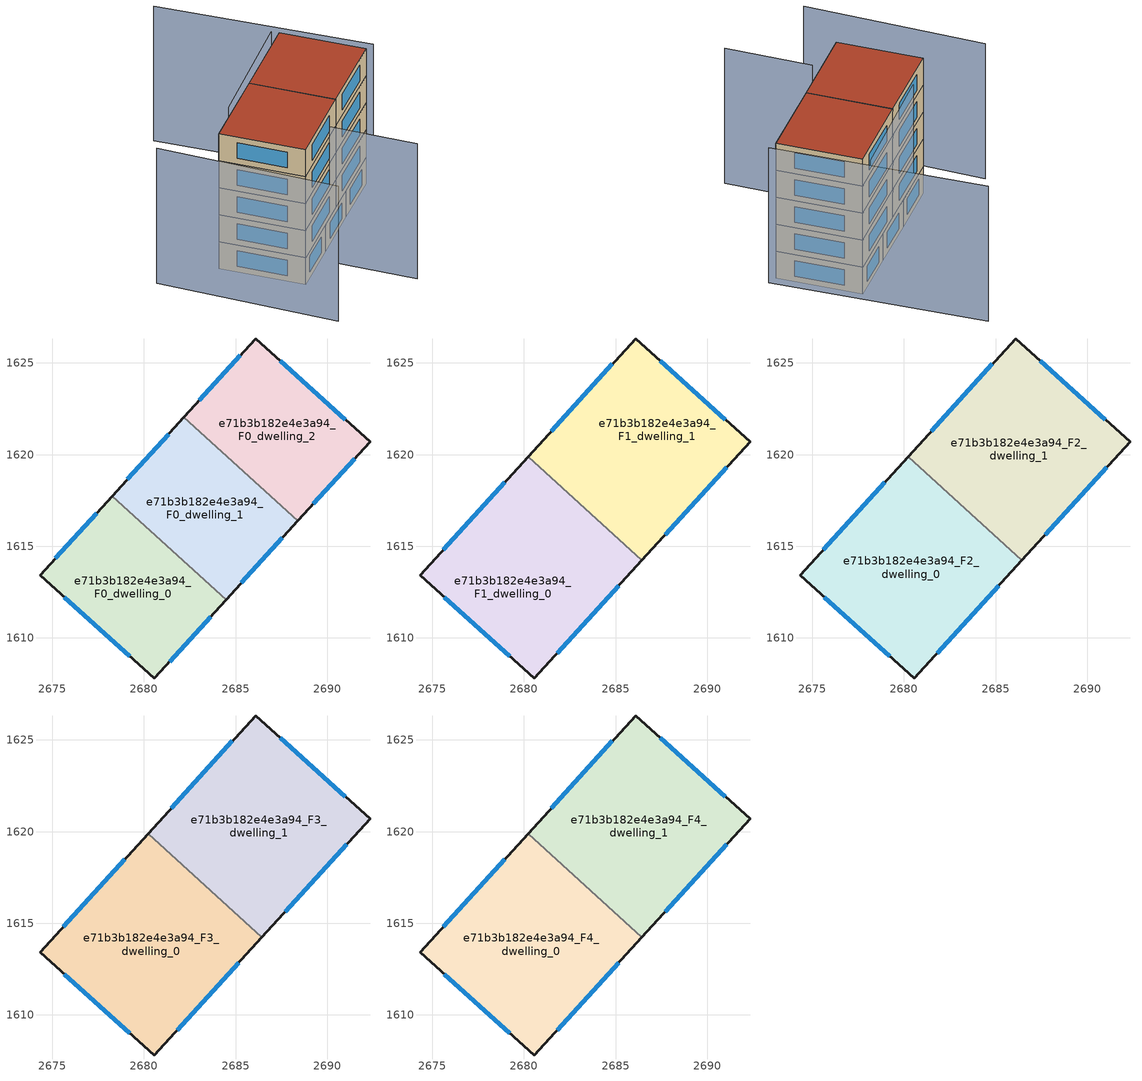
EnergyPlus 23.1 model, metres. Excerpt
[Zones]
e71b3b182e4e3a94_F0_dwelling_0
 floor ground (EU_floor_Construction): 2684.48,1612.08 2680.57,1607.78 2674.33,1613.42 2678.26,1617.74 z0
 wall outside (EU_wall_Construction): 2678.26,1617.74 2674.33,1613.42 2680.57,1607.78 2684.48,1612.08 z0:3
 wall to e71b3b182e4e3a94_F0_dwelling_1 (EU_wall_Construction): 2684.48,1612.08 2678.26,1617.74 z0:3
 window (EU_Window_Construction): 2681.41,1608.7 2683.64,1611.16 / 2675.67,1612.21 2679.23,1608.99 / 2677.42,1616.81 2675.17,1614.34 z0.64:2.36
e71b3b182e4e3a94_F0_dwelling_1
 floor ground (EU_floor_Construction): 2688.4,1616.38 2684.48,1612.08 2678.26,1617.74 2682.18,1622.04 z0
 wall outside (EU_wall_Construction): 2682.18,1622.04 2678.26,1617.74 / 2684.48,1612.08 2688.4,1616.38 z0:3
 wall to e71b3b182e4e3a94_F0_dwelling_2 (EU_wall_Construction): 2688.4,1616.38 2682.18,1622.04 z0:3
 window (EU_Window_Construction): 2681.34,1621.12 2679.1,1618.66 / 2685.32,1613 2687.56,1615.46 z0.64:2.36
e71b3b182e4e3a94_F0_dwelling_2
 floor ground (EU_floor_Construction): 2692.34,1620.7 2688.4,1616.38 2682.18,1622.04 2686.09,1626.34 z0
 wall outside (EU_wall_Construction): 2688.4,1616.38 2692.34,1620.7 2686.09,1626.34 2682.18,1622.04 z0:3
 window (EU_Window_Construction): 2685.25,1625.42 2683.02,1622.96 / 2691,1621.91 2687.43,1625.13 / 2689.25,1617.31 2691.5,1619.78 z0.64:2.36
e71b3b182e4e3a94_F1_dwelling_0
 floor to e71b3b182e4e3a94_F0_dwelling_0 (EU_floor_Construction): 2684.48,1612.08 2680.57,1607.78 2674.33,1613.42 2678.26,1617.74 z3
 floor to e71b3b182e4e3a94_F0_dwelling_1 (EU_floor_Construction): 2686.44,1614.23 2684.48,1612.08 2678.26,1617.74 2680.22,1619.89 z3
 wall outside (EU_wall_Construction): 2680.22,1619.89 2674.33,1613.42 2680.57,1607.78 2686.44,1614.23 z3:6
 wall to e71b3b182e4e3a94_F1_dwelling_1 (EU_wall_Construction): 2686.44,1614.23 2680.22,1619.89 z3:6
 window (EU_Window_Construction): 2678.96,1618.51 2675.59,1614.81 / 2681.83,1609.16 2685.18,1612.85 / 2675.67,1612.21 2679.23,1608.99 z3.64:5.36
e71b3b182e4e3a94_F1_dwelling_1
 floor to e71b3b182e4e3a94_F0_dwelling_1 (EU_floor_Construction): 2688.4,1616.38 2686.44,1614.23 2680.22,1619.89 2682.18,1622.04 z3
 floor to e71b3b182e4e3a94_F0_dwelling_2 (EU_floor_Construction): 2692.34,1620.7 2688.4,1616.38 2682.18,1622.04 2686.09,1626.34 z3
 wall outside (EU_wall_Construction): 2686.44,1614.23 2692.34,1620.7 2686.09,1626.34 2680.22,1619.89 z3:6
 window (EU_Window_Construction): 2684.83,1624.96 2681.48,1621.27 / 2691,1621.91 2687.43,1625.13 / 2687.7,1615.62 2691.08,1619.31 z3.64:5.36
e71b3b182e4e3a94_F2_dwelling_0
 floor to e71b3b182e4e3a94_F1_dwelling_0 (EU_floor_Construction): 2686.44,1614.23 2680.57,1607.78 2674.33,1613.42 2680.22,1619.89 z6
 wall outside (EU_wall_Construction): 2680.22,1619.89 2674.33,1613.42 2680.57,1607.78 2686.44,1614.23 z6:9
 wall to e71b3b182e4e3a94_F2_dwelling_1 (EU_wall_Construction): 2686.44,1614.23 2680.22,1619.89 z6:9
 window (EU_Window_Construction): 2678.96,1618.51 2675.59,1614.81 / 2681.83,1609.16 2685.18,1612.85 / 2675.67,1612.21 2679.23,1608.99 z6.64:8.36
e71b3b182e4e3a94_F2_dwelling_1
 floor to e71b3b182e4e3a94_F1_dwelling_1 (EU_floor_Construction): 2692.34,1620.7 2686.44,1614.23 2680.22,1619.89 2686.09,1626.34 z6
 wall outside (EU_wall_Construction): 2686.44,1614.23 2692.34,1620.7 2686.09,1626.34 2680.22,1619.89 z6:9
 window (EU_Window_Construction): 2684.83,1624.96 2681.48,1621.27 / 2691,1621.91 2687.43,1625.13 / 2687.7,1615.62 2691.08,1619.31 z6.64:8.36
e71b3b182e4e3a94_F3_dwelling_0
 floor to e71b3b182e4e3a94_F2_dwelling_0 (EU_floor_Construction): 2686.44,1614.23 2680.57,1607.78 2674.33,1613.42 2680.22,1619.89 z9
 wall outside (EU_wall_Construction): 2680.22,1619.89 2674.33,1613.42 2680.57,1607.78 2686.44,1614.23 z9:12
 wall to e71b3b182e4e3a94_F3_dwelling_1 (EU_wall_Construction): 2686.44,1614.23 2680.22,1619.89 z9:12
 window (EU_Window_Construction): 2678.96,1618.51 2675.59,1614.81 / 2681.83,1609.16 2685.18,1612.85 / 2675.67,1612.21 2679.23,1608.99 z9.64:11.36
e71b3b182e4e3a94_F3_dwelling_1
 floor to e71b3b182e4e3a94_F2_dwelling_1 (EU_floor_Construction): 2692.34,1620.7 2686.44,1614.23 2680.22,1619.89 2686.09,1626.34 z9
 wall outside (EU_wall_Construction): 2686.44,1614.23 2692.34,1620.7 2686.09,1626.34 2680.22,1619.89 z9:12
 window (EU_Window_Construction): 2684.83,1624.96 2681.48,1621.27 / 2691,1621.91 2687.43,1625.13 / 2687.7,1615.62 2691.08,1619.31 z9.64:11.36
e71b3b182e4e3a94_F4_dwelling_0
 floor to e71b3b182e4e3a94_F3_dwelling_0 (EU_floor_Construction): 2686.44,1614.23 2680.57,1607.78 2674.33,1613.42 2680.22,1619.89 z12
 wall outside (EU_wall_Construction): 2680.22,1619.89 2674.33,1613.42 2680.57,1607.78 2686.44,1614.23 z12:15
 wall to e71b3b182e4e3a94_F4_dwelling_1 (EU_wall_Construction): 2686.44,1614.23 2680.22,1619.89 z12:15
 window (EU_Window_Construction): 2678.96,1618.51 2675.59,1614.81 / 2681.83,1609.16 2685.18,1612.85 / 2675.67,1612.21 2679.23,1608.99 z12.64:14.36
 roof outside (EU_roof_Construction): 2680.57,1607.78 2686.44,1614.23 2680.22,1619.89 2674.33,1613.42 z15
e71b3b182e4e3a94_F4_dwelling_1
 floor to e71b3b182e4e3a94_F3_dwelling_1 (EU_floor_Construction): 2692.34,1620.7 2686.44,1614.23 2680.22,1619.89 2686.09,1626.34 z12
 wall outside (EU_wall_Construction): 2686.44,1614.23 2692.34,1620.7 2686.09,1626.34 2680.22,1619.89 z12:15
 window (EU_Window_Construction): 2684.83,1624.96 2681.48,1621.27 / 2691,1621.91 2687.43,1625.13 / 2687.7,1615.62 2691.08,1619.31 z12.64:14.36
 roof outside (EU_roof_Construction): 2686.44,1614.23 2692.34,1620.7 2686.09,1626.34 2680.22,1619.89 z15
shading: 2668.15,1613.56 2680.92,1601.17 / 2690.38,1604.55 2684.1,1610.36 / 2685.45,1626.75 2676.93,1617.04 / 2693.22,1621.12 2677.28,1634.97 z0:15
[Building]
EU S2 Campaign: North Axis=0; Terrain=City; Solar Distribution=FullExterior
[Site:Location]
Yerevan-Zvartnots.Intl.AP: Latitude=40.15; Longitude=44.383; Time Zone=4; Elevation=854
[SizingPeriod:WeatherFileDays]
AnnualSizingPeriod: Begin Month=1; Begin Day of Month=1; End Month=12; End Day of Month=31; Day of Week for Start Day=Monday; Use Weather File Daylight Saving Period=No; Use Weather File Rain and Snow Indicators=No
[MATERIAL]
EU_InternalMass_Material: Roughness=MediumRough; Thickness=0.1; Conductivity=1; Density=1800; Specific Heat=900; Thermal Absorptance=0.9; Solar Absorptance=0.7; Visible Absorptance=0.7
[MATERIAL:NOMASS] Roughness=MediumRough; Thermal Absorptance=0.9; Solar Absorptance=0.7; Visible Absorptance=0.7
Name | Thermal Resistance
EU_wall_NoMass | 1.05043
EU_roof_NoMass | 1.45357
EU_floor_NoMass | 0.478065
[WINDOWMATERIAL:SIMPLEGLAZINGSYSTEM]
EU_Window_SimpleGlazing: UFactor=2.5566; Solar Heat Gain Coefficient=0.75; Visible Transmittance=0.75
[CONSTRUCTION]
EU_wall_Construction: EU_wall_NoMass
EU_roof_Construction: EU_roof_NoMass
EU_floor_Construction: EU_floor_NoMass
EU_Window_Construction: EU_Window_SimpleGlazing
EU_InternalMass_Construction: EU_InternalMass_Material
[ZONE] Type=1; Multiplier=1; Ceiling Height=autocalculate; Floor Area=autocalculate; Part of Total Floor Area=Yes
Name | Volume
e71b3b182e4e3a94_F0_dwelling_0 | 146.94
e71b3b182e4e3a94_F1_dwelling_0 | 220.429
e71b3b182e4e3a94_F2_dwelling_0; e71b3b182e4e3a94_F3_dwelling_0; e71b3b182e4e3a94_F4_dwelling_0 | 220.433
e71b3b182e4e3a94_F0_dwelling_1 | 146.958
e71b3b182e4e3a94_F1_dwelling_1 | 220.415
e71b3b182e4e3a94_F2_dwelling_1; e71b3b182e4e3a94_F3_dwelling_1; e71b3b182e4e3a94_F4_dwelling_1 | 220.422
e71b3b182e4e3a94_F0_dwelling_2 | 146.945
[INTERNALMASS] Construction=EU_InternalMass_Construction
Name | Zone or ZoneList | Surface Area
e71b3b182e4e3a94_F0_dwelling_0_EU_InternalMass | e71b3b182e4e3a94_F0_dwelling_0 | 48.9799
e71b3b182e4e3a94_F0_dwelling_1_EU_InternalMass | e71b3b182e4e3a94_F0_dwelling_1 | 48.9861
e71b3b182e4e3a94_F0_dwelling_2_EU_InternalMass | e71b3b182e4e3a94_F0_dwelling_2 | 48.9816
e71b3b182e4e3a94_F1_dwelling_0_EU_InternalMass | e71b3b182e4e3a94_F1_dwelling_0 | 73.4751
e71b3b182e4e3a94_F1_dwelling_1_EU_InternalMass | e71b3b182e4e3a94_F1_dwelling_1 | 73.4756
e71b3b182e4e3a94_F2_dwelling_0_EU_InternalMass | e71b3b182e4e3a94_F2_dwelling_0 | 73.4751
e71b3b182e4e3a94_F2_dwelling_1_EU_InternalMass | e71b3b182e4e3a94_F2_dwelling_1 | 73.4756
e71b3b182e4e3a94_F3_dwelling_0_EU_InternalMass | e71b3b182e4e3a94_F3_dwelling_0 | 73.4751
e71b3b182e4e3a94_F3_dwelling_1_EU_InternalMass | e71b3b182e4e3a94_F3_dwelling_1 | 73.4756
e71b3b182e4e3a94_F4_dwelling_0_EU_InternalMass | e71b3b182e4e3a94_F4_dwelling_0 | 73.4751
e71b3b182e4e3a94_F4_dwelling_1_EU_InternalMass | e71b3b182e4e3a94_F4_dwelling_1 | 73.4756
[OTHEREQUIPMENT] Fuel Type=Electricity; Design Level Calculation Method=Watts/Area; Power per Zone Floor Area=1; Fraction Latent=0; Fraction Radiant=0; Fraction Lost=0; Carbon Dioxide Generation Rate=0; EndUse Subcategory=EU_Step8_InternalGains
Name | Zone or ZoneList or Space or SpaceList | Schedule
EU_Step8_InternalGain_e71b3b182e4e3a94_F0_dwelling_0_f000 | e71b3b182e4e3a94_F0_dwelling_0 | EU_Step8_GainSchedule_e71b3b182e4e3a94_F0_dwelling_0_f000
EU_Step8_InternalGain_e71b3b182e4e3a94_F0_dwelling_1_f000 | e71b3b182e4e3a94_F0_dwelling_1 | EU_Step8_GainSchedule_e71b3b182e4e3a94_F0_dwelling_1_f000
EU_Step8_InternalGain_e71b3b182e4e3a94_F0_dwelling_2_f000 | e71b3b182e4e3a94_F0_dwelling_2 | EU_Step8_GainSchedule_e71b3b182e4e3a94_F0_dwelling_2_f000
EU_Step8_InternalGain_e71b3b182e4e3a94_F1_dwelling_0_f000 | e71b3b182e4e3a94_F1_dwelling_0 | EU_Step8_GainSchedule_e71b3b182e4e3a94_F1_dwelling_0_f000
EU_Step8_InternalGain_e71b3b182e4e3a94_F1_dwelling_1_f000 | e71b3b182e4e3a94_F1_dwelling_1 | EU_Step8_GainSchedule_e71b3b182e4e3a94_F1_dwelling_1_f000
EU_Step8_InternalGain_e71b3b182e4e3a94_F2_dwelling_0_f000 | e71b3b182e4e3a94_F2_dwelling_0 | EU_Step8_GainSchedule_e71b3b182e4e3a94_F2_dwelling_0_f000
EU_Step8_InternalGain_e71b3b182e4e3a94_F2_dwelling_1_f000 | e71b3b182e4e3a94_F2_dwelling_1 | EU_Step8_GainSchedule_e71b3b182e4e3a94_F2_dwelling_1_f000
EU_Step8_InternalGain_e71b3b182e4e3a94_F3_dwelling_0_f000 | e71b3b182e4e3a94_F3_dwelling_0 | EU_Step8_GainSchedule_e71b3b182e4e3a94_F3_dwelling_0_f000
EU_Step8_InternalGain_e71b3b182e4e3a94_F3_dwelling_1_f000 | e71b3b182e4e3a94_F3_dwelling_1 | EU_Step8_GainSchedule_e71b3b182e4e3a94_F3_dwelling_1_f000
EU_Step8_InternalGain_e71b3b182e4e3a94_F4_dwelling_0_f000 | e71b3b182e4e3a94_F4_dwelling_0 | EU_Step8_GainSchedule_e71b3b182e4e3a94_F4_dwelling_0_f000
EU_Step8_InternalGain_e71b3b182e4e3a94_F4_dwelling_1_f000 | e71b3b182e4e3a94_F4_dwelling_1 | EU_Step8_GainSchedule_e71b3b182e4e3a94_F4_dwelling_1_f000
[ZONEVENTILATION:DESIGNFLOWRATE] Schedule=EU_AlwaysOn; Design Flow Rate Calculation Method=AirChanges/Hour; Air Changes per Hour=0.557805; Ventilation Type=Natural; Fan Pressure Rise=0; Fan Total Efficiency=1; Constant Term Coefficient=1; Temperature Term Coefficient=0; Velocity Term Coefficient=0; Velocity Squared Term Coefficient=0; Minimum Indoor Temperature=-100; Maximum Indoor Temperature=100; Delta Temperature=-100; Minimum Outdoor Temperature=-100; Maximum Outdoor Temperature=100; Maximum Wind Speed=40
Name | Zone or ZoneList or Space or SpaceList
EU_ConstantAir_e71b3b182e4e3a94_F0_dwelling_0 | e71b3b182e4e3a94_F0_dwelling_0
EU_ConstantAir_e71b3b182e4e3a94_F0_dwelling_1 | e71b3b182e4e3a94_F0_dwelling_1
EU_ConstantAir_e71b3b182e4e3a94_F0_dwelling_2 | e71b3b182e4e3a94_F0_dwelling_2
EU_ConstantAir_e71b3b182e4e3a94_F1_dwelling_0 | e71b3b182e4e3a94_F1_dwelling_0
EU_ConstantAir_e71b3b182e4e3a94_F1_dwelling_1 | e71b3b182e4e3a94_F1_dwelling_1
EU_ConstantAir_e71b3b182e4e3a94_F2_dwelling_0 | e71b3b182e4e3a94_F2_dwelling_0
EU_ConstantAir_e71b3b182e4e3a94_F2_dwelling_1 | e71b3b182e4e3a94_F2_dwelling_1
EU_ConstantAir_e71b3b182e4e3a94_F3_dwelling_0 | e71b3b182e4e3a94_F3_dwelling_0
EU_ConstantAir_e71b3b182e4e3a94_F3_dwelling_1 | e71b3b182e4e3a94_F3_dwelling_1
EU_ConstantAir_e71b3b182e4e3a94_F4_dwelling_0 | e71b3b182e4e3a94_F4_dwelling_0
EU_ConstantAir_e71b3b182e4e3a94_F4_dwelling_1 | e71b3b182e4e3a94_F4_dwelling_1
[HVACTEMPLATE:THERMOSTAT] Constant Heating Setpoint=20; Constant Cooling Setpoint=50
EU_HeatOnly_e71b3b182e4e3a94_F0_dwelling_0; EU_HeatOnly_e71b3b182e4e3a94_F0_dwelling_1; EU_HeatOnly_e71b3b182e4e3a94_F0_dwelling_2; EU_HeatOnly_e71b3b182e4e3a94_F1_dwelling_0; EU_HeatOnly_e71b3b182e4e3a94_F1_dwelling_1; EU_HeatOnly_e71b3b182e4e3a94_F2_dwelling_0; EU_HeatOnly_e71b3b182e4e3a94_F2_dwelling_1; EU_HeatOnly_e71b3b182e4e3a94_F3_dwelling_0; EU_HeatOnly_e71b3b182e4e3a94_F3_dwelling_1; EU_HeatOnly_e71b3b182e4e3a94_F4_dwelling_0; EU_HeatOnly_e71b3b182e4e3a94_F4_dwelling_1
[HVACTEMPLATE:ZONE:IDEALLOADSAIRSYSTEM] System Availability Schedule=EU_AlwaysOn; Maximum Heating Supply Air Temperature=50; Minimum Cooling Supply Air Temperature=13; Maximum Heating Supply Air Humidity Ratio=0.0156; Minimum Cooling Supply Air Humidity Ratio=0.0077; Heating Limit=NoLimit; Cooling Limit=NoLimit; Heating Availability Schedule=EU_AlwaysOn; Cooling Availability Schedule=EU_CoolingOff; Dehumidification Control Type=ConstantSensibleHeatRatio; Cooling Sensible Heat Ratio=0.7; Dehumidification Setpoint=60; Humidification Control Type=None; Humidification Setpoint=30; Outdoor Air Method=None; Outdoor Air Flow Rate per Person=0.00944; Outdoor Air Flow Rate per Zone Floor Area=0; Outdoor Air Flow Rate per Zone=0; Demand Controlled Ventilation Type=None; Outdoor Air Economizer Type=NoEconomizer; Heat Recovery Type=None; Sensible Heat Recovery Effectiveness=0.7; Latent Heat Recovery Effectiveness=0.65
Name | Template Thermostat
e71b3b182e4e3a94_F0_dwelling_0 | EU_HeatOnly_e71b3b182e4e3a94_F0_dwelling_0
e71b3b182e4e3a94_F0_dwelling_1 | EU_HeatOnly_e71b3b182e4e3a94_F0_dwelling_1
e71b3b182e4e3a94_F0_dwelling_2 | EU_HeatOnly_e71b3b182e4e3a94_F0_dwelling_2
e71b3b182e4e3a94_F1_dwelling_0 | EU_HeatOnly_e71b3b182e4e3a94_F1_dwelling_0
e71b3b182e4e3a94_F1_dwelling_1 | EU_HeatOnly_e71b3b182e4e3a94_F1_dwelling_1
e71b3b182e4e3a94_F2_dwelling_0 | EU_HeatOnly_e71b3b182e4e3a94_F2_dwelling_0
e71b3b182e4e3a94_F2_dwelling_1 | EU_HeatOnly_e71b3b182e4e3a94_F2_dwelling_1
e71b3b182e4e3a94_F3_dwelling_0 | EU_HeatOnly_e71b3b182e4e3a94_F3_dwelling_0
e71b3b182e4e3a94_F3_dwelling_1 | EU_HeatOnly_e71b3b182e4e3a94_F3_dwelling_1
e71b3b182e4e3a94_F4_dwelling_0 | EU_HeatOnly_e71b3b182e4e3a94_F4_dwelling_0
e71b3b182e4e3a94_F4_dwelling_1 | EU_HeatOnly_e71b3b182e4e3a94_F4_dwelling_1
[SIZING:ZONE] Zone Cooling Design Supply Air Temperature Input Method=SupplyAirTemperature; Zone Cooling Design Supply Air Temperature=13; Zone Heating Design Supply Air Temperature Input Method=SupplyAirTemperature; Zone Heating Design Supply Air Temperature=50; Zone Cooling Design Supply Air Humidity Ratio=0.008; Zone Heating Design Supply Air Humidity Ratio=0.008; Cooling Design Air Flow Method=DesignDay; Cooling Design Air Flow Rate=0; Cooling Minimum Air Flow per Zone Floor Area=0.000762; Cooling Minimum Air Flow=0; Cooling Minimum Air Flow Fraction=0.2; Heating Design Air Flow Method=DesignDay; Heating Design Air Flow Rate=0; Heating Maximum Air Flow per Zone Floor Area=0.002032; Heating Maximum Air Flow=0.141576; Heating Maximum Air Flow Fraction=0.3; Account for Dedicated Outdoor Air System=No; Dedicated Outdoor Air System Control Strategy=NeutralSupplyAir; Dedicated Outdoor Air Low Setpoint Temperature for Design=autosize; Dedicated Outdoor Air High Setpoint Temperature for Design=autosize; Zone Load Sizing Method=Sensible Load Only No Latent Load; Zone Latent Cooling Design Supply Air Humidity Ratio Input Method=HumidityRatioDifference; Zone Cooling Design Supply Air Humidity Ratio Difference=0.005; Zone Latent Heating Design Supply Air Humidity Ratio Input Method=HumidityRatioDifference; Zone Humidification Design Supply Air Humidity Ratio Difference=0.005
e71b3b182e4e3a94_F0_dwelling_0; e71b3b182e4e3a94_F0_dwelling_1; e71b3b182e4e3a94_F0_dwelling_2; e71b3b182e4e3a94_F1_dwelling_0; e71b3b182e4e3a94_F1_dwelling_1; e71b3b182e4e3a94_F2_dwelling_0; e71b3b182e4e3a94_F2_dwelling_1; e71b3b182e4e3a94_F3_dwelling_0; e71b3b182e4e3a94_F3_dwelling_1; e71b3b182e4e3a94_F4_dwelling_0; e71b3b182e4e3a94_F4_dwelling_1
[SCHEDULE:CONSTANT]
Name | Hourly Value
EU_AlwaysOn | 1
EU_CoolingOff | 0
[SCHEDULE:FILE] Column Number=1; Rows to Skip at Top=0; Number of Hours of Data=8760; Column Separator=Comma; Interpolate to Timestep=No; Minutes per Item=60; Adjust Schedule for Daylight Savings=Yes
Name | File
EU_Step8_GainSchedule_e71b3b182e4e3a94_F0_dwelling_0_f000 | ../../schedules/e71b3b182e4e3a94/e71b3b182e4e3a94_F0_dwelling_0_f000_gain.csv
EU_Step8_GainSchedule_e71b3b182e4e3a94_F0_dwelling_1_f000 | ../../schedules/e71b3b182e4e3a94/e71b3b182e4e3a94_F0_dwelling_1_f000_gain.csv
EU_Step8_GainSchedule_e71b3b182e4e3a94_F0_dwelling_2_f000 | ../../schedules/e71b3b182e4e3a94/e71b3b182e4e3a94_F0_dwelling_2_f000_gain.csv
EU_Step8_GainSchedule_e71b3b182e4e3a94_F1_dwelling_0_f000 | ../../schedules/e71b3b182e4e3a94/e71b3b182e4e3a94_F1_dwelling_0_f000_gain.csv
EU_Step8_GainSchedule_e71b3b182e4e3a94_F1_dwelling_1_f000 | ../../schedules/e71b3b182e4e3a94/e71b3b182e4e3a94_F1_dwelling_1_f000_gain.csv
EU_Step8_GainSchedule_e71b3b182e4e3a94_F2_dwelling_0_f000 | ../../schedules/e71b3b182e4e3a94/e71b3b182e4e3a94_F2_dwelling_0_f000_gain.csv
EU_Step8_GainSchedule_e71b3b182e4e3a94_F2_dwelling_1_f000 | ../../schedules/e71b3b182e4e3a94/e71b3b182e4e3a94_F2_dwelling_1_f000_gain.csv
EU_Step8_GainSchedule_e71b3b182e4e3a94_F3_dwelling_0_f000 | ../../schedules/e71b3b182e4e3a94/e71b3b182e4e3a94_F3_dwelling_0_f000_gain.csv
EU_Step8_GainSchedule_e71b3b182e4e3a94_F3_dwelling_1_f000 | ../../schedules/e71b3b182e4e3a94/e71b3b182e4e3a94_F3_dwelling_1_f000_gain.csv
EU_Step8_GainSchedule_e71b3b182e4e3a94_F4_dwelling_0_f000 | ../../schedules/e71b3b182e4e3a94/e71b3b182e4e3a94_F4_dwelling_0_f000_gain.csv
EU_Step8_GainSchedule_e71b3b182e4e3a94_F4_dwelling_1_f000 | ../../schedules/e71b3b182e4e3a94/e71b3b182e4e3a94_F4_dwelling_1_f000_gain.csv
